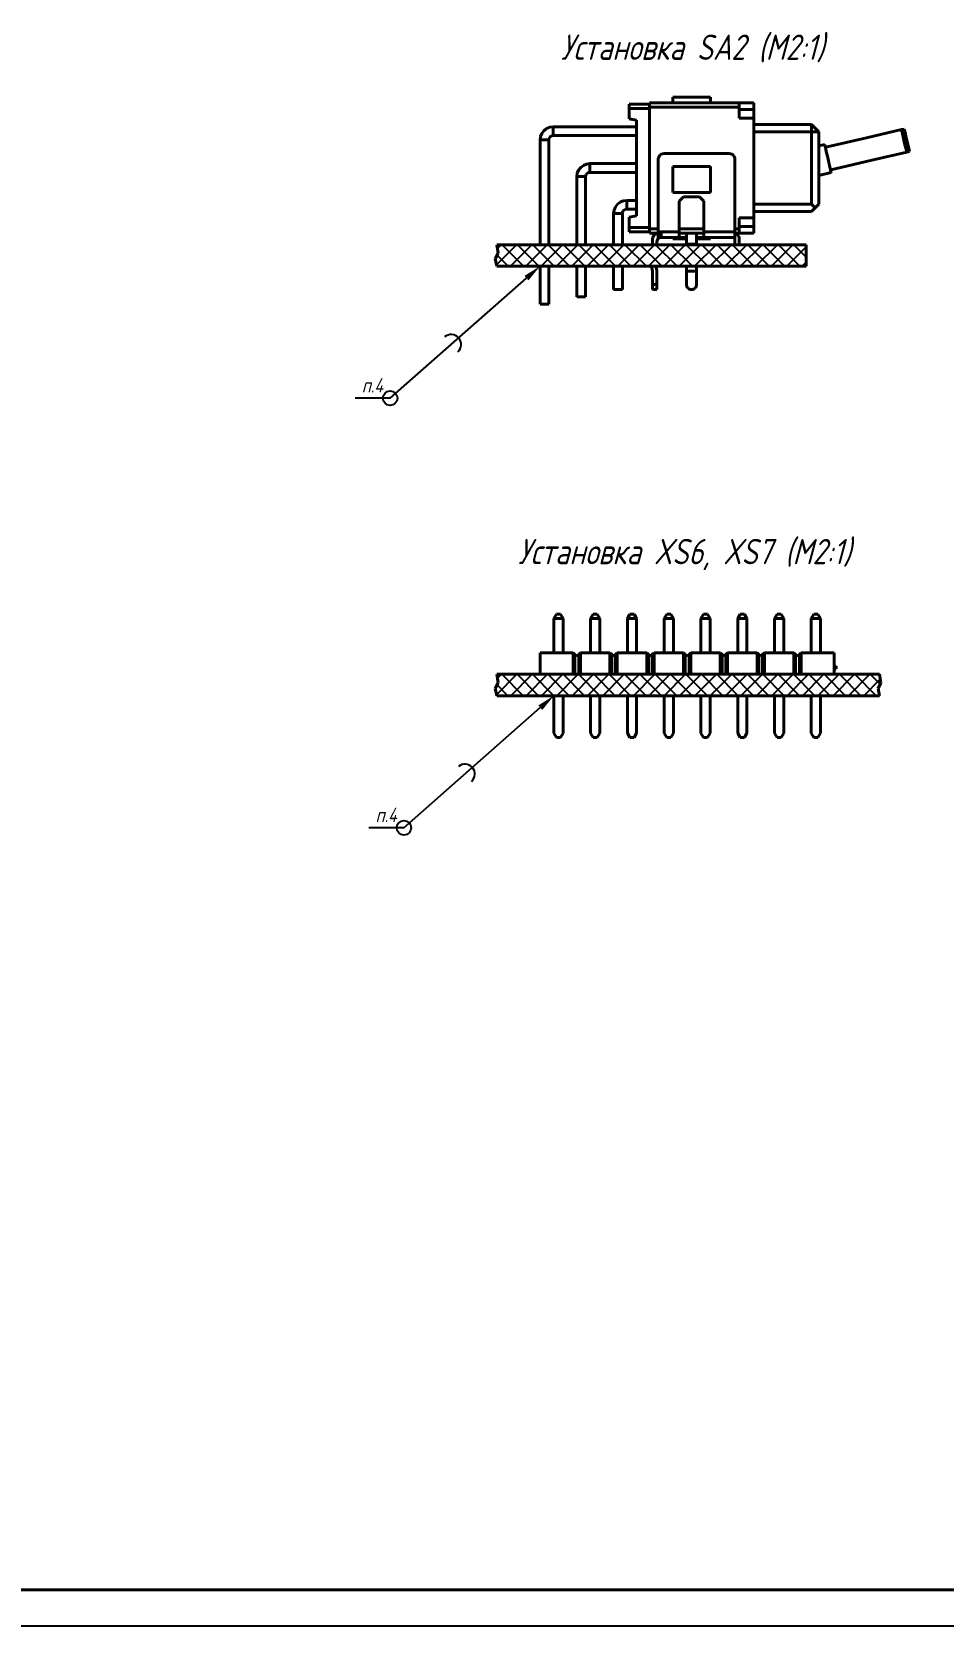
# Model space of a CAD drawing. Extents: x 193 to 1101, y 70 to 664.
# Drawn here: x 393.3 to 519.2, y 70 to 290.3 of the extents above; entities that cross this region are included whole.
import ezdxf

# ---------------------------------------------------------------- set-up
doc = ezdxf.new("R2010")
doc.units = 0
doc.header["$MEASUREMENT"] = 0
doc.layers.get('0').update_dxf_attribs({"linetype": 'CONTINUOUS'})
doc.layers.add('KONTUR', color=7, linetype='CONTINUOUS')
doc.layers.add('Основная', color=7, linetype='CONTINUOUS', lineweight=40)
doc.layers.add('тонкая', color=7, linetype='CONTINUOUS', lineweight=20)
doc.styles.add('GOST type A0', font='', dxfattribs={"oblique": 15, "height": 3.5})
doc.styles.get('GOST type A0').set_extended_font_data('GOST type A')

msp = doc.modelspace()

# ---------------------------------------------------------------- hatches: boundary and pattern name
h = msp.add_hatch()
h.set_pattern_fill('ANSI37', color=256, scale=12)
h.paths.add_polyline_path([(500.288, 260.853), (457.528, 260.853), (457.728, 259.693), (457.528, 259.293), (457.528, 257.893), (500.288, 257.893)])
h = msp.add_hatch()
h.set_pattern_fill('ANSI37', color=256, scale=12)
h.paths.add_polyline_path([(510.622, 200.343), (510.422, 201.503), (457.528, 201.503), (457.728, 200.343), (457.528, 199.943), (457.528, 198.543), (510.422, 198.543), (510.222, 199.543)])

# ---------------------------------------------------------------- linework, layer by layer
for p, q in [((442.804, 239.648), (461.651, 256.241)), ((442.804, 239.648), (437.964, 239.648)), ((444.709, 180.298), (463.556, 196.891)), ((444.709, 180.298), (439.869, 180.298))]:
    msp.add_line(p, q)
for centre in [(442.804, 239.648), (444.709, 180.298)]:
    msp.add_circle(centre, 1)
for centre in [(451.239, 247.074), (453.144, 187.724)]:
    msp.add_arc(centre, 1.371, 311.36007, 131.36007)
for points in [[(461.927, 255.928), (461.376, 256.553), (463.528, 257.893)], [(463.832, 196.578), (463.281, 197.204), (465.433, 198.543)]]:
    msp.add_solid(points)
at = {"layer": 'KONTUR'}
msp.add_line((1101, 70), (260, 70), dxfattribs=at)
at = {"layer": 'Основная'}
for p, q in [((478.648, 280.254), (475.848, 280.254)), ((475.848, 280.254), (475.848, 280.254)), ((475.848, 280.254), (475.849, 279.318)), ((475.848, 280.254), (475.849, 279.653)), ((476.85, 280.255), (476.489, 280.254)), ((476.85, 280.255), (476.85, 280.254)), ((491.048, 280.454), (478.648, 280.454)), ((478.648, 280.454), (478.649, 279.853)), ((478.649, 279.853), (478.648, 263.052)), ((478.649, 279.853), (491.048, 279.853)), ((487.051, 281.255), (481.848, 281.254)), ((481.848, 281.254), (481.849, 280.455)), ((487.051, 280.455), (481.849, 280.455)), ((487.051, 280.455), (487.051, 281.255)), ((491.048, 280.454), (493.052, 280.454)), ((491.049, 279.553), (491.048, 280.454)), ((491.048, 279.853), (491.048, 280.454)), ((491.048, 278.924), (491.048, 279.853)), ((493.052, 280.454), (493.052, 279.553)), ((475.849, 279.653), (475.848, 278.251)), ((475.848, 278.252), (475.849, 279.143)), ((475.848, 278.252), (476.251, 278.171)), ((476.848, 278.051), (475.848, 278.251)), ((475.849, 279.653), (478.649, 279.653)), ((476.848, 278.051), (476.848, 264.854)), ((491.048, 278.351), (491.049, 279.553)), ((491.048, 278.351), (493.051, 278.351)), ((493.052, 279.553), (491.049, 279.553)), ((493.051, 278.351), (493.052, 279.553)), ((493.052, 264.554), (493.051, 278.351)), ((463.528, 275.333), (463.589, 275.799)), ((463.528, 275.333), (463.528, 260.853)), ((463.528, 275.333), (463.548, 275.333)), ((463.548, 275.333), (463.608, 275.333)), ((463.589, 275.799), (463.769, 276.234)), ((463.608, 275.333), (463.704, 275.333)), ((463.704, 275.333), (463.829, 275.333)), ((463.769, 276.234), (464.056, 276.607)), ((463.829, 275.333), (463.974, 275.333)), ((463.974, 275.333), (464.13, 275.333)), ((464.056, 276.607), (464.429, 276.893)), ((464.13, 275.333), (464.286, 275.333)), ((464.286, 275.333), (464.431, 275.333)), ((464.429, 276.893), (464.863, 277.073)), ((464.431, 275.333), (464.555, 275.333)), ((464.555, 275.333), (464.651, 275.333)), ((464.651, 275.333), (464.711, 275.333)), ((464.711, 275.333), (464.732, 275.333)), ((464.752, 275.487), (464.732, 275.333)), ((464.732, 260.853), (464.732, 275.333)), ((464.812, 275.632), (464.752, 275.487)), ((464.907, 275.755), (464.812, 275.632)), ((464.863, 277.073), (465.33, 277.135)), ((465.031, 275.85), (464.907, 275.755)), ((465.175, 275.91), (465.031, 275.85)), ((465.33, 275.931), (465.175, 275.91)), ((476.848, 277.135), (465.33, 277.135)), ((465.33, 277.114), (465.33, 277.135)), ((465.33, 277.054), (465.33, 277.114)), ((465.33, 276.958), (465.33, 277.054)), ((465.33, 276.834), (465.33, 276.958)), ((465.33, 276.688), (465.33, 276.834)), ((465.33, 276.533), (465.33, 276.688)), ((465.33, 276.377), (465.33, 276.533)), ((465.33, 276.232), (465.33, 276.377)), ((465.33, 276.107), (465.33, 276.232)), ((465.33, 276.011), (465.33, 276.107)), ((465.33, 275.951), (465.33, 276.011)), ((465.33, 275.931), (465.33, 275.951)), ((465.33, 275.931), (476.848, 275.931)), ((476.848, 277.114), (476.848, 277.135)), ((476.848, 277.054), (476.848, 277.114)), ((476.848, 276.958), (476.848, 277.054)), ((476.848, 276.834), (476.848, 276.958)), ((476.848, 276.688), (476.848, 276.834)), ((476.848, 276.533), (476.848, 276.688)), ((476.848, 276.377), (476.848, 276.533)), ((476.848, 276.232), (476.848, 276.377)), ((476.848, 276.107), (476.848, 276.232)), ((476.848, 276.011), (476.848, 276.107)), ((476.848, 275.951), (476.848, 276.011)), ((476.848, 275.931), (476.848, 275.951)), ((493.052, 277.453), (493.051, 276.754)), ((493.051, 276.453), (501.05, 276.453)), ((501.05, 277.455), (493.052, 277.453)), ((501.05, 277.455), (502.052, 276.453)), ((501.05, 276.453), (501.05, 277.455)), ((501.05, 276.453), (502.052, 276.453)), ((501.05, 276.453), (501.05, 266.452)), ((502.052, 266.452), (502.052, 276.453)), ((503.598, 274.468), (508.632, 275.63)), ((508.632, 275.63), (513.464, 276.746)), ((513.854, 276.836), (513.464, 276.746)), ((513.599, 276.164), (513.464, 276.746)), ((513.747, 275.52), (513.599, 276.164)), ((513.901, 274.854), (513.747, 275.52)), ((513.96, 276.376), (513.854, 276.836)), ((514.083, 275.845), (513.96, 276.376)), ((514.214, 275.277), (514.083, 275.845)), ((480.084, 273.218), (479.957, 273.053)), ((480.25, 273.345), (480.084, 273.218)), ((480.443, 273.425), (480.25, 273.345)), ((480.65, 273.453), (480.443, 273.425)), ((489.65, 273.453), (480.65, 273.453)), ((489.857, 273.425), (489.65, 273.453)), ((490.05, 273.345), (489.857, 273.425)), ((490.215, 273.218), (490.05, 273.345)), ((490.343, 273.053), (490.215, 273.218)), ((502.851, 274.706), (502.052, 274.522)), ((502.861, 274.661), (502.851, 274.706)), ((502.892, 274.529), (502.861, 274.661)), ((502.941, 274.316), (502.892, 274.529)), ((502.941, 274.316), (503.598, 274.468)), ((503.075, 273.739), (502.941, 274.316)), ((503.224, 273.092), (503.075, 273.739)), ((509.352, 272.512), (514.184, 273.628)), ((514.05, 274.209), (513.901, 274.854)), ((514.184, 273.628), (514.05, 274.209)), ((514.184, 273.628), (514.574, 273.718)), ((514.345, 274.708), (514.214, 275.277)), ((514.468, 274.177), (514.345, 274.708)), ((514.574, 273.718), (514.468, 274.177)), ((468.669, 270.719), (468.849, 271.154)), ((468.849, 271.154), (469.136, 271.527)), ((469.136, 271.527), (469.509, 271.813)), ((469.509, 271.813), (469.943, 271.993)), ((469.943, 271.993), (470.41, 272.055)), ((476.848, 272.055), (470.41, 272.055)), ((470.41, 272.034), (470.41, 272.055)), ((470.41, 271.974), (470.41, 272.034)), ((470.41, 271.878), (470.41, 271.974)), ((470.41, 271.754), (470.41, 271.878)), ((470.41, 271.608), (470.41, 271.754)), ((470.41, 271.453), (470.41, 271.608)), ((470.41, 271.297), (470.41, 271.453)), ((470.41, 271.152), (470.41, 271.297)), ((470.41, 271.027), (470.41, 271.152)), ((470.41, 270.931), (470.41, 271.027)), ((470.41, 270.871), (470.41, 270.931)), ((476.848, 272.034), (476.848, 272.055)), ((476.848, 271.974), (476.848, 272.034)), ((476.848, 271.878), (476.848, 271.974)), ((476.848, 271.754), (476.848, 271.878)), ((476.848, 271.608), (476.848, 271.754)), ((476.848, 271.453), (476.848, 271.608)), ((476.848, 271.297), (476.848, 271.453)), ((476.848, 271.152), (476.848, 271.297)), ((476.848, 271.027), (476.848, 271.152)), ((476.848, 270.931), (476.848, 271.027)), ((476.848, 270.871), (476.848, 270.931)), ((479.877, 272.86), (479.85, 272.653)), ((479.85, 262.588), (479.85, 272.653)), ((479.957, 273.053), (479.877, 272.86)), ((481.85, 268.053), (481.85, 271.653)), ((481.85, 271.653), (487.05, 271.653)), ((487.05, 271.653), (487.05, 268.053)), ((490.422, 272.86), (490.343, 273.053)), ((490.45, 272.653), (490.422, 272.86)), ((490.45, 262.653), (490.45, 272.653)), ((503.378, 272.422), (503.224, 273.092)), ((503.528, 271.776), (503.378, 272.422)), ((503.661, 271.198), (503.528, 271.776)), ((503.661, 271.198), (504.318, 271.35)), ((503.71, 270.985), (503.661, 271.198)), ((503.741, 270.853), (503.71, 270.985)), ((504.318, 271.35), (509.352, 272.512)), ((468.608, 270.253), (468.669, 270.719)), ((468.608, 270.253), (468.608, 260.853)), ((468.608, 270.253), (468.628, 270.253)), ((468.628, 270.253), (468.688, 270.253)), ((468.688, 270.253), (468.784, 270.253)), ((468.784, 270.253), (468.909, 270.253)), ((468.909, 270.253), (469.054, 270.253)), ((469.054, 270.253), (469.21, 270.253)), ((469.21, 270.253), (469.366, 270.253)), ((469.366, 270.253), (469.511, 270.253)), ((469.511, 270.253), (469.635, 270.253)), ((469.635, 270.253), (469.731, 270.253)), ((469.731, 270.253), (469.791, 270.253)), ((469.791, 270.253), (469.812, 270.253)), ((469.832, 270.407), (469.812, 270.253)), ((469.812, 260.853), (469.812, 270.253)), ((469.892, 270.552), (469.832, 270.407)), ((469.987, 270.675), (469.892, 270.552)), ((470.111, 270.77), (469.987, 270.675)), ((470.255, 270.83), (470.111, 270.77)), ((470.41, 270.851), (470.255, 270.83)), ((470.41, 270.851), (470.41, 270.871)), ((470.41, 270.851), (476.848, 270.851)), ((476.848, 270.851), (476.848, 270.871)), ((493.051, 269.003), (493.052, 266.452)), ((502.052, 270.416), (503.751, 270.809)), ((503.751, 270.809), (503.741, 270.853)), ((474.216, 266.447), (474.589, 266.733)), ((474.589, 266.733), (475.023, 266.913)), ((475.023, 266.913), (475.49, 266.975)), ((476.848, 266.975), (475.49, 266.975)), ((475.49, 266.954), (475.49, 266.975)), ((475.49, 266.894), (475.49, 266.954)), ((475.49, 266.798), (475.49, 266.894)), ((475.49, 266.674), (475.49, 266.798)), ((475.49, 266.528), (475.49, 266.674)), ((475.49, 266.373), (475.49, 266.528)), ((476.848, 266.954), (476.848, 266.975)), ((476.848, 266.894), (476.848, 266.954)), ((476.848, 266.798), (476.848, 266.894)), ((476.848, 266.674), (476.848, 266.798)), ((476.848, 266.528), (476.848, 266.674)), ((476.848, 266.373), (476.848, 266.528)), ((481.85, 268.075), (487.05, 268.075)), ((487.05, 268.053), (481.85, 268.053)), ((483.35, 267.453), (482.75, 266.853)), ((482.75, 262.653), (482.75, 266.853)), ((483.35, 267.453), (485.55, 267.453)), ((486.15, 266.853), (485.55, 267.453)), ((486.15, 266.853), (486.15, 262.653)), ((473.688, 265.173), (473.749, 265.639)), ((473.688, 265.173), (473.688, 260.853)), ((473.688, 265.173), (473.708, 265.173)), ((473.708, 265.173), (473.768, 265.173)), ((473.749, 265.639), (473.929, 266.074)), ((473.768, 265.173), (473.864, 265.173)), ((473.864, 265.173), (473.989, 265.173)), ((473.929, 266.074), (474.216, 266.447)), ((473.989, 265.173), (474.134, 265.173)), ((474.134, 265.173), (474.29, 265.173)), ((474.29, 265.173), (474.446, 265.173)), ((474.446, 265.173), (474.591, 265.173)), ((474.591, 265.173), (474.715, 265.173)), ((474.715, 265.173), (474.811, 265.173)), ((474.811, 265.173), (474.871, 265.173)), ((474.871, 265.173), (474.892, 265.173)), ((474.912, 265.327), (474.892, 265.173)), ((474.892, 260.853), (474.892, 265.173)), ((474.972, 265.472), (474.912, 265.327)), ((475.067, 265.595), (474.972, 265.472)), ((475.191, 265.69), (475.067, 265.595)), ((475.335, 265.75), (475.191, 265.69)), ((475.49, 265.771), (475.335, 265.75)), ((475.49, 266.217), (475.49, 266.373)), ((475.49, 266.072), (475.49, 266.217)), ((475.49, 265.947), (475.49, 266.072)), ((475.49, 265.851), (475.49, 265.947)), ((475.49, 265.791), (475.49, 265.851)), ((475.49, 265.771), (475.49, 265.791)), ((475.49, 265.771), (476.848, 265.771)), ((476.848, 264.854), (475.848, 264.654)), ((475.848, 264.654), (476.323, 264.749)), ((475.848, 264.654), (475.848, 264.654)), ((475.848, 263.252), (475.848, 264.654)), ((476.848, 266.217), (476.848, 266.373)), ((476.848, 266.072), (476.848, 266.217)), ((476.848, 265.947), (476.848, 266.072)), ((476.848, 265.851), (476.848, 265.947)), ((476.848, 265.791), (476.848, 265.851)), ((476.848, 265.771), (476.848, 265.791)), ((491.049, 264.555), (491.048, 263.352)), ((491.049, 264.554), (491.048, 264.554)), ((491.048, 264.514), (491.048, 264.554)), ((491.049, 264.555), (493.052, 264.554)), ((493.052, 264.554), (493.051, 263.352)), ((501.05, 266.452), (493.052, 266.452)), ((493.052, 266.452), (493.052, 266.401)), ((493.052, 265.451), (501.051, 265.451)), ((501.05, 266.452), (501.551, 265.952)), ((501.551, 265.952), (501.051, 265.451)), ((501.811, 266.211), (501.499, 265.9)), ((502.052, 266.452), (501.551, 265.952)), ((478.648, 263.251), (475.848, 263.252)), ((475.848, 263.252), (475.849, 262.651)), ((475.848, 262.651), (475.848, 263.013)), ((475.848, 262.651), (475.849, 262.651)), ((475.849, 262.651), (478.648, 262.651)), ((479.85, 263.052), (478.648, 263.052)), ((478.648, 263.052), (478.649, 262.451)), ((478.649, 262.451), (479.813, 262.451)), ((479.174, 262.047), (479.297, 262.211)), ((479.219, 262.107), (479.284, 262.198)), ((479.284, 262.198), (479.292, 262.204)), ((479.297, 262.211), (479.458, 262.339)), ((479.358, 262.259), (479.438, 262.326)), ((479.438, 262.326), (479.449, 262.331)), ((479.458, 262.339), (479.647, 262.421)), ((479.53, 262.37), (479.618, 262.412)), ((479.618, 262.412), (479.633, 262.415)), ((479.647, 262.421), (479.85, 262.452)), ((479.723, 262.433), (479.813, 262.451)), ((479.813, 262.451), (479.846, 262.452)), ((479.813, 262.451), (479.838, 262.451)), ((479.987, 262.624), (479.85, 262.588)), ((479.85, 262.473), (479.85, 262.588)), ((479.85, 262.361), (479.85, 262.473)), ((479.85, 262.208), (479.85, 262.361)), ((479.85, 261.746), (479.85, 262.361)), ((479.85, 262.066), (479.85, 262.208)), ((480.128, 262.645), (479.987, 262.624)), ((480.27, 262.653), (480.128, 262.645)), ((480.27, 262.653), (480.27, 262.446)), ((482.75, 262.653), (480.27, 262.653)), ((480.27, 262.446), (480.27, 262.253)), ((480.27, 262.253), (480.27, 262.087)), ((486.15, 263.052), (482.75, 263.052)), ((482.75, 263.05), (486.15, 263.05)), ((482.75, 262.653), (482.75, 262.446)), ((486.15, 262.453), (482.75, 262.453)), ((482.75, 262.451), (486.15, 262.451)), ((486.15, 262.451), (482.75, 262.451)), ((482.75, 262.446), (482.75, 262.253)), ((482.75, 261.88), (482.75, 262.446)), ((482.75, 262.253), (482.75, 262.087)), ((483.75, 262.451), (483.75, 260.923)), ((485.15, 262.451), (485.15, 260.923)), ((486.15, 262.446), (486.15, 262.653)), ((490.45, 262.653), (486.15, 262.653)), ((486.15, 262.253), (486.15, 262.446)), ((486.15, 261.88), (486.15, 262.446)), ((486.15, 262.087), (486.15, 262.253)), ((491.048, 263.051), (490.45, 263.052)), ((490.45, 262.428), (490.45, 262.653)), ((490.45, 262.428), (490.45, 262.451)), ((490.45, 262.451), (491.049, 262.451)), ((490.45, 262.222), (490.45, 262.428)), ((490.45, 262.427), (490.645, 262.348)), ((490.45, 261.927), (490.45, 262.222)), ((490.45, 262.05), (490.45, 262.222)), ((490.645, 262.348), (490.812, 262.221)), ((490.812, 262.221), (490.941, 262.055)), ((493.051, 263.352), (491.048, 263.352)), ((491.048, 263.352), (491.049, 262.45)), ((491.049, 262.45), (493.051, 262.45)), ((493.051, 262.45), (493.051, 263.352)), ((457.528, 260.853), (500.288, 260.853)), ((457.728, 259.693), (457.528, 260.853)), ((479.07, 260.898), (479.055, 260.853)), ((479.07, 261.653), (479.096, 261.856)), ((479.07, 261.653), (479.095, 261.851)), ((479.07, 260.853), (479.07, 261.653)), ((479.095, 261.851), (479.096, 261.853)), ((479.096, 261.856), (479.174, 262.047)), ((479.12, 261.916), (479.168, 262.036)), ((479.168, 262.036), (479.171, 262.041)), ((479.73, 261.535), (479.668, 261.347)), ((479.668, 261.347), (479.67, 261.148)), ((479.69, 261.408), (479.67, 261.253)), ((479.67, 261.247), (479.67, 261.253)), ((479.67, 261.148), (479.67, 261.247)), ((479.67, 260.853), (479.67, 261.247)), ((479.67, 260.853), (479.67, 261.148)), ((479.75, 261.553), (479.69, 261.408)), ((479.85, 261.694), (479.73, 261.535)), ((479.845, 261.677), (479.75, 261.553)), ((479.97, 261.772), (479.845, 261.677)), ((479.85, 261.938), (479.85, 262.066)), ((479.85, 261.829), (479.85, 261.938)), ((479.85, 261.746), (479.85, 261.829)), ((479.85, 261.694), (479.85, 261.746)), ((480.114, 261.832), (479.97, 261.772)), ((480.27, 261.853), (480.114, 261.832)), ((480.27, 262.087), (480.27, 261.96)), ((480.27, 261.96), (480.27, 261.88)), ((480.27, 261.88), (480.27, 261.853)), ((482.75, 261.853), (480.27, 261.853)), ((481.849, 261.651), (481.849, 261.853)), ((483.75, 261.651), (481.849, 261.651)), ((482.75, 262.087), (482.75, 261.96)), ((482.75, 261.96), (482.75, 261.88)), ((482.75, 261.88), (482.75, 261.853)), ((482.75, 261.853), (483.75, 261.853)), ((483.75, 260.923), (483.75, 260.853)), ((485.15, 260.923), (483.75, 260.923)), ((485.15, 261.853), (486.15, 261.853)), ((487.052, 261.651), (485.15, 261.651)), ((485.15, 260.923), (485.15, 260.853)), ((486.15, 261.96), (486.15, 262.087)), ((486.15, 261.88), (486.15, 261.96)), ((486.15, 261.853), (486.15, 261.88)), ((490.45, 261.853), (486.15, 261.853)), ((487.051, 261.853), (487.052, 261.651)), ((490.45, 261.927), (490.45, 262.05)), ((490.45, 261.862), (490.45, 261.927)), ((490.45, 260.853), (490.45, 261.862)), ((490.941, 262.055), (491.022, 261.861)), ((491.022, 261.861), (491.05, 261.653)), ((491.05, 260.853), (491.05, 261.653)), ((500.288, 257.893), (500.288, 260.853)), ((457.328, 258.893), (457.728, 259.693)), ((457.528, 257.893), (457.328, 258.893)), ((457.528, 257.893), (500.288, 257.893)), ((463.528, 257.893), (463.528, 252.651)), ((464.732, 252.651), (464.732, 257.893)), ((468.608, 257.893), (468.608, 253.651)), ((469.812, 253.651), (469.812, 257.893)), ((473.688, 257.893), (473.688, 254.651)), ((474.892, 254.651), (474.892, 257.893)), ((478.901, 257.893), (479.07, 257.216)), ((479.519, 257.893), (479.67, 257.29)), ((483.75, 257.893), (483.75, 257.195)), ((485.15, 257.893), (485.15, 257.195)), ((479.07, 257.216), (479.07, 255.353)), ((479.67, 257.29), (479.67, 255.353)), ((485.15, 257.195), (483.75, 257.195)), ((483.75, 257.195), (483.75, 255.353)), ((485.15, 257.195), (485.15, 255.353)), ((468.628, 253.651), (468.608, 253.651)), ((468.688, 253.651), (468.628, 253.651)), ((468.784, 253.651), (468.688, 253.651)), ((468.909, 253.651), (468.784, 253.651)), ((469.054, 253.651), (468.909, 253.651)), ((469.21, 253.651), (469.054, 253.651)), ((469.366, 253.651), (469.21, 253.651)), ((469.511, 253.651), (469.366, 253.651)), ((469.635, 253.651), (469.511, 253.651)), ((469.731, 253.651), (469.635, 253.651)), ((469.791, 253.651), (469.731, 253.651)), ((469.812, 253.651), (469.791, 253.651)), ((473.708, 254.651), (473.688, 254.651)), ((473.768, 254.651), (473.708, 254.651)), ((473.864, 254.651), (473.768, 254.651)), ((473.989, 254.651), (473.864, 254.651)), ((474.134, 254.651), (473.989, 254.651)), ((474.29, 254.651), (474.134, 254.651)), ((474.446, 254.651), (474.29, 254.651)), ((474.591, 254.651), (474.446, 254.651)), ((474.715, 254.651), (474.591, 254.651)), ((474.811, 254.651), (474.715, 254.651)), ((474.871, 254.651), (474.811, 254.651)), ((474.892, 254.651), (474.871, 254.651)), ((479.07, 255.171), (479.07, 255.353)), ((479.67, 255.353), (479.07, 255.353)), ((479.07, 255.003), (479.07, 255.171)), ((479.07, 254.858), (479.07, 255.003)), ((479.07, 254.746), (479.07, 254.858)), ((479.07, 254.676), (479.07, 254.746)), ((479.07, 254.653), (479.07, 254.676)), ((479.07, 254.653), (479.67, 254.653)), ((479.67, 255.353), (479.67, 255.171)), ((479.67, 255.171), (479.67, 255.003)), ((479.67, 255.003), (479.67, 254.858)), ((479.67, 254.858), (479.67, 254.746)), ((479.67, 254.746), (479.67, 254.676)), ((479.67, 254.676), (479.67, 254.653)), ((483.75, 255.353), (483.774, 255.171)), ((483.774, 255.171), (483.844, 255.003)), ((483.844, 255.003), (483.955, 254.858)), ((483.955, 254.858), (484.1, 254.746)), ((484.1, 254.746), (484.269, 254.676)), ((484.269, 254.676), (484.45, 254.653)), ((484.45, 254.653), (484.631, 254.676)), ((484.631, 254.676), (484.8, 254.746)), ((484.8, 254.746), (484.945, 254.858)), ((484.945, 254.858), (485.056, 255.003)), ((485.056, 255.003), (485.126, 255.171)), ((485.126, 255.171), (485.15, 255.353)), ((463.548, 252.651), (463.528, 252.651)), ((463.608, 252.651), (463.548, 252.651)), ((463.704, 252.651), (463.608, 252.651)), ((463.829, 252.651), (463.704, 252.651)), ((463.974, 252.651), (463.829, 252.651)), ((464.13, 252.651), (463.974, 252.651)), ((464.286, 252.651), (464.13, 252.651)), ((464.431, 252.651), (464.286, 252.651)), ((464.555, 252.651), (464.431, 252.651)), ((464.651, 252.651), (464.555, 252.651)), ((464.711, 252.651), (464.651, 252.651)), ((464.732, 252.651), (464.711, 252.651)), ((465.785, 209.797), (465.433, 209.187)), ((465.785, 209.797), (466.351, 209.797)), ((466.703, 209.187), (466.351, 209.797)), ((470.865, 209.797), (470.513, 209.187)), ((470.865, 209.797), (471.431, 209.797)), ((471.783, 209.187), (471.431, 209.797)), ((475.945, 209.797), (475.593, 209.187)), ((475.945, 209.797), (476.511, 209.797)), ((476.863, 209.187), (476.511, 209.797)), ((481.025, 209.797), (480.673, 209.187)), ((481.025, 209.797), (481.591, 209.797)), ((481.943, 209.187), (481.591, 209.797)), ((486.105, 209.797), (485.753, 209.187)), ((486.105, 209.797), (486.671, 209.797)), ((487.023, 209.187), (486.671, 209.797)), ((491.185, 209.797), (490.833, 209.187)), ((491.185, 209.797), (491.751, 209.797)), ((492.103, 209.187), (491.751, 209.797)), ((496.265, 209.797), (495.913, 209.187)), ((496.265, 209.797), (496.831, 209.797)), ((497.183, 209.187), (496.831, 209.797)), ((501.345, 209.797), (500.993, 209.187)), ((501.345, 209.797), (501.911, 209.797)), ((502.263, 209.187), (501.911, 209.797)), ((465.433, 204.463), (465.433, 209.187)), ((465.433, 209.187), (466.703, 209.187)), ((466.703, 209.187), (466.703, 204.463)), ((470.513, 204.463), (470.513, 209.187)), ((470.513, 209.187), (471.783, 209.187)), ((471.783, 209.187), (471.783, 204.463)), ((475.593, 204.463), (475.593, 209.187)), ((475.593, 209.187), (476.863, 209.187)), ((476.863, 209.187), (476.863, 204.463)), ((480.673, 204.463), (480.673, 209.187)), ((480.673, 209.187), (481.943, 209.187)), ((481.943, 209.187), (481.943, 204.463)), ((485.753, 204.463), (485.753, 209.187)), ((485.753, 209.187), (487.023, 209.187)), ((487.023, 209.187), (487.023, 204.463)), ((490.833, 204.463), (490.833, 209.187)), ((490.833, 209.187), (492.103, 209.187)), ((492.103, 209.187), (492.103, 204.463)), ((495.913, 204.463), (495.913, 209.187)), ((495.913, 209.187), (497.183, 209.187)), ((497.183, 209.187), (497.183, 204.463)), ((500.993, 204.463), (500.993, 209.187)), ((500.993, 209.187), (502.263, 209.187)), ((502.263, 209.187), (502.263, 204.463)), ((463.528, 204.463), (468.1, 204.463)), ((463.528, 204.463), (463.528, 201.503)), ((468.1, 204.463), (468.1, 201.503)), ((468.1, 204.463), (468.348, 204.215)), ((468.348, 204.215), (468.348, 201.503)), ((468.348, 204.215), (468.608, 203.955)), ((468.608, 203.955), (468.868, 204.215)), ((468.868, 204.215), (469.116, 204.463)), ((468.868, 204.215), (468.868, 201.503)), ((469.116, 204.463), (473.18, 204.463)), ((469.116, 204.463), (469.116, 201.503)), ((473.18, 204.463), (473.18, 201.503)), ((473.18, 204.463), (473.428, 204.215)), ((473.428, 204.215), (473.428, 201.503)), ((473.428, 204.215), (473.688, 203.955)), ((473.688, 203.955), (473.948, 204.215)), ((473.948, 204.215), (474.196, 204.463)), ((473.948, 204.215), (473.948, 201.503)), ((474.196, 204.463), (478.26, 204.463)), ((474.196, 204.463), (474.196, 201.503)), ((478.26, 204.463), (478.26, 201.503)), ((478.26, 204.463), (478.508, 204.215)), ((478.508, 204.215), (478.508, 201.503)), ((478.508, 204.215), (478.768, 203.955)), ((478.768, 203.955), (479.028, 204.215)), ((479.028, 204.215), (479.276, 204.463)), ((479.028, 204.215), (479.028, 201.503)), ((479.276, 204.463), (483.34, 204.463)), ((479.276, 204.463), (479.276, 201.503)), ((483.34, 204.463), (483.34, 201.503)), ((483.34, 204.463), (483.588, 204.215)), ((483.588, 204.215), (483.588, 201.503)), ((483.588, 204.215), (483.848, 203.955)), ((483.848, 203.955), (484.108, 204.215)), ((484.108, 204.215), (484.356, 204.463)), ((484.108, 204.215), (484.108, 201.503)), ((484.356, 204.463), (488.42, 204.463)), ((484.356, 204.463), (484.356, 201.503)), ((488.42, 204.463), (488.42, 201.503)), ((488.42, 204.463), (488.668, 204.215)), ((488.668, 204.215), (488.668, 201.503)), ((488.668, 204.215), (488.928, 203.955)), ((488.928, 203.955), (489.188, 204.215)), ((489.188, 204.215), (489.436, 204.463)), ((489.188, 204.215), (489.188, 201.503)), ((489.436, 204.463), (493.5, 204.463)), ((489.436, 204.463), (489.436, 201.503)), ((493.5, 204.463), (493.5, 201.503)), ((493.5, 204.463), (493.748, 204.215)), ((493.748, 204.215), (493.748, 201.503)), ((493.748, 204.215), (494.008, 203.955)), ((494.008, 203.955), (494.268, 204.215)), ((494.268, 204.215), (494.516, 204.463)), ((494.268, 204.215), (494.268, 201.503)), ((494.516, 204.463), (498.58, 204.463)), ((494.516, 204.463), (494.516, 201.503)), ((498.58, 204.463), (498.58, 201.503)), ((498.58, 204.463), (498.828, 204.215)), ((498.828, 204.215), (498.828, 201.503)), ((498.828, 204.215), (499.088, 203.955)), ((499.088, 203.955), (499.348, 204.215)), ((499.348, 204.215), (499.596, 204.463)), ((499.348, 204.215), (499.348, 201.503)), ((499.596, 204.463), (499.596, 201.503)), ((499.596, 204.463), (504.168, 204.463)), ((504.168, 204.463), (504.168, 201.503)), ((457.528, 201.503), (510.422, 201.503)), ((457.728, 200.343), (457.528, 201.503)), ((504.168, 202.61), (504.422, 202.61)), ((504.168, 202.251), (504.422, 202.251)), ((504.422, 202.251), (504.422, 202.61)), ((510.622, 200.343), (510.422, 201.503)), ((457.328, 199.543), (457.728, 200.343)), ((457.528, 198.543), (457.328, 199.543)), ((457.528, 198.543), (510.422, 198.543)), ((465.433, 193.388), (465.433, 198.543)), ((466.703, 198.543), (466.703, 193.388)), ((470.513, 193.388), (470.513, 198.543)), ((471.783, 198.543), (471.783, 193.388)), ((475.593, 193.388), (475.593, 198.543)), ((476.863, 198.543), (476.863, 193.388)), ((480.673, 193.388), (480.673, 198.543)), ((481.943, 198.543), (481.943, 193.388)), ((485.753, 193.388), (485.753, 198.543)), ((487.023, 198.543), (487.023, 193.388)), ((490.833, 193.388), (490.833, 198.543)), ((492.103, 198.543), (492.103, 193.388)), ((495.913, 193.388), (495.913, 198.543)), ((497.183, 198.543), (497.183, 193.388)), ((500.993, 193.388), (500.993, 198.543)), ((502.263, 198.543), (502.263, 193.388)), ((510.222, 199.543), (510.622, 200.343)), ((510.422, 198.543), (510.222, 199.543)), ((465.785, 192.779), (465.433, 193.388)), ((466.351, 192.779), (465.785, 192.779)), ((466.703, 193.388), (466.351, 192.779)), ((470.865, 192.779), (470.513, 193.388)), ((471.431, 192.779), (470.865, 192.779)), ((471.783, 193.388), (471.431, 192.779)), ((475.945, 192.779), (475.593, 193.388)), ((476.511, 192.779), (475.945, 192.779)), ((476.863, 193.388), (476.511, 192.779)), ((481.025, 192.779), (480.673, 193.388)), ((481.591, 192.779), (481.025, 192.779)), ((481.943, 193.388), (481.591, 192.779)), ((486.105, 192.779), (485.753, 193.388)), ((486.671, 192.779), (486.105, 192.779)), ((487.023, 193.388), (486.671, 192.779)), ((491.185, 192.779), (490.833, 193.388)), ((491.751, 192.779), (491.185, 192.779)), ((492.103, 193.388), (491.751, 192.779)), ((496.265, 192.779), (495.913, 193.388)), ((496.831, 192.779), (496.265, 192.779)), ((497.183, 193.388), (496.831, 192.779)), ((501.345, 192.779), (500.993, 193.388)), ((501.911, 192.779), (501.345, 192.779)), ((502.263, 193.388), (501.911, 192.779)), ((1096, 75), (268, 75))]:
    msp.add_line(p, q, dxfattribs=at)

# ---------------------------------------------------------------- texts
at = {"char_height": 2, "attachment_point": 1, "style": 'GOST type A0'}
for insert in [(438.879, 242.428), (440.784, 183.078)]:
    msp.add_mtext_dynamic_manual_height_columns('п.4', width=7.67475, gutter_width=17.5, heights=[3.099], dxfattribs=dict(at, insert=insert))
at = {"layer": 'тонкая', "style": 'GOST type A0', "oblique": 15}
for s, p in [('Установка SA2 (M2:1) ', (466.418, 286.389)), ('Установка XS6, XS7 (M2:1) ', (460.491, 216.708))]:
    msp.add_text(s, height=3.5, dxfattribs=at).set_placement(p)

doc.saveas('drawing.dxf')
